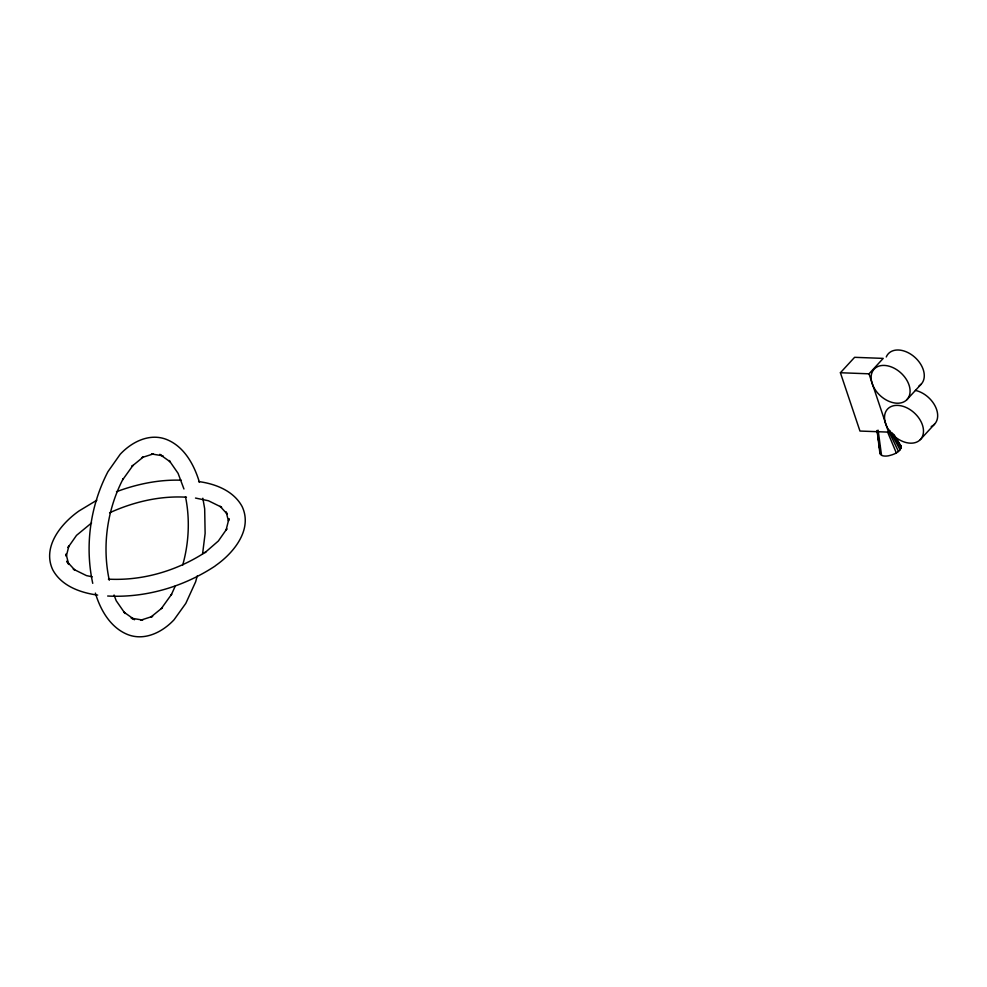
<?xml version="1.0" encoding="UTF-8"?>
<svg xmlns="http://www.w3.org/2000/svg" width="987" height="987" viewBox="0 0 987 987"><rect width="100%" height="100%" fill="white"/><g stroke="black" fill="none" stroke-linecap="round" stroke-linejoin="round"><path stroke-width="1.48" d="M202.582 553.941L205.123 533.424L204.679 508.798L202.841 498.225M877.122 430.875L879.886 453.082L881.527 455.315A10.721 4.886 -18.5 0 0 888.214 455.858C893.272 454.699 900.132 452.527 901.328 446.778L894.222 435.218M228.602 520.519L228.972 518.644L226.011 530.34L226.887 528.798L218.374 540.987L204.951 552.646L205.851 551.906C177.278 570.72 142.696 580.961 108.422 579.147M66.289 556.249L68.88 546.008L68.004 547.551L76.505 535.373L91.581 522.937M182.669 565.181C188.912 543.06 190.109 519.273 185.494 496.732M197.227 575.964L195.623 581.837L185.803 603.39L174.045 619.774C162.571 632.062 144.879 641.118 127.977 634.666C110.593 627.818 100.489 610.225 95.369 593.113M175.316 585.957L171.084 595.297L171.615 594.248L161.288 608.621L162.473 607.647L151.023 616.961L152.664 616.344L140.845 620.144L142.696 620.058L131.209 618.183L134.553 619.676L124.017 612.174L125.065 613.519L116.195 600.713L114.06 595.013M840.406 372.741L854.606 357.319L883.205 358.392L869.016 373.814L840.406 372.741L859.961 431.048L888.559 432.121L869.016 373.814M906.93 399.649A22.405 15.36 42.6 0 0 891.631 367.053A22.405 15.36 42.6 0 0 873.224 386.25A22.405 15.36 42.6 0 0 906.93 399.649L921.13 384.227M920.328 439.61A22.405 15.36 42.6 0 0 905.03 407.014A22.405 15.36 42.6 0 0 886.622 426.211A22.405 15.36 42.6 0 0 920.328 439.61L934.529 424.176M96.874 500.187L79.059 510.933C61.256 523.394 41.985 546.761 52.718 569.746C61.465 586.031 80.366 592.755 97.676 595.099M116.491 491.699C137.045 484.025 159.203 479.435 181.213 480.213M109.594 512.784C133.566 501.902 160.042 495.597 186.457 497.214M141.597 457.684L143.238 457.067L131.802 466.37L132.974 465.408L122.659 479.781L123.19 478.72C107.102 509.613 101.945 546.181 109.286 580.245M142.905 457.252L153.429 453.884L151.566 453.971L163.052 455.846M107.669 596.012C145.373 598.073 183.471 586.87 214.932 566.156L215.832 565.415C233.635 552.954 252.906 529.6 242.16 506.615C233.672 490.835 215.511 483.827 198.609 481.557M195.488 498.053L208.43 500.754L221.631 507.244L220.089 506.331L227.183 514.042M92.21 576.803L86.461 575.606L73.26 569.117L74.79 570.017L66.697 561.221L68.708 564.416L66.08 553.941L66.289 555.841M161.263 455.365L159.709 454.353L170.257 461.854L169.196 460.51L178.067 473.304L183.94 488.984M899.688 444.557L900.86 445.519M895.665 438.29L898.084 442.053M893.432 434.157L901.328 446.778M891.804 432.516L901.057 448.258M889.62 430.381L900.082 449.85M888.769 431.208L898.466 451.441M226.936 513.684L226.183 511.945L228.478 521.099M887.572 431.973L896.307 452.934M199.423 482.298C194.168 464.766 184.211 446.383 166.285 439.363C149.382 432.898 131.69 441.966 120.217 454.254L107.941 471.687C90.236 505.652 84.623 545.897 92.741 583.342M877.159 430.455L879.935 450.097M878.122 430.184L881.527 455.315M877.542 431.492L880.355 454.353M915.405 390.408A22.405 15.36 42.6 0 1 935.836 407.532A22.405 15.36 42.6 0 1 931.222 426.532M886.264 356.961A22.405 15.36 42.6 0 1 914.702 357.158A22.405 15.36 42.6 0 1 919.033 385.917"/></g></svg>
